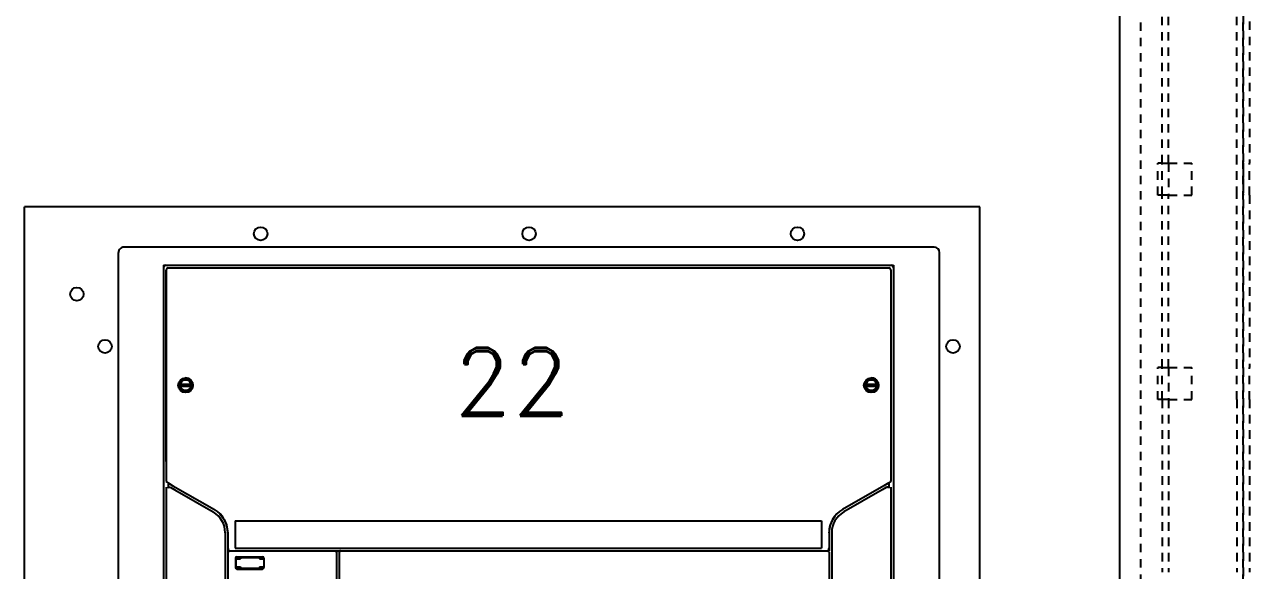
# Model space of a CAD drawing. Header units: inches. Extents: x 6 to 369, y -225 to 2.
# Drawn here: x 187.91 to 205.88, y -86.74 to -78.73 of the extents above; entities that cross this region are included whole.
import ezdxf
from ezdxf.enums import TextEntityAlignment as Align

# ---------------------------------------------------------------- set-up
doc = ezdxf.new("R2010")
doc.units = ezdxf.units.IN
doc.header["$MEASUREMENT"] = 0
for name, pattern in [('DOT2', [0.125, 0, -0.125]), ('HIDDEN2', [0.1875, 0.125, -0.0625]), ('PHANTOM2', [1.25, 0.625, -0.125, 0.125, -0.125, 0.125, -0.125])]:
    doc.linetypes.add(name, pattern=pattern)
for name, color, linetype in [('Cabinet', 253, 'HIDDEN2'), ('CB_E1-E2-3P', 10, 'Continuous'), ('CB_E3_W_HR_3P', 10, 'Continuous'), ('CB_E3_W_HR_3P_DOOR_CUTOUT_FLUSH&EXTENDED_NO-FLANGE', 255, 'Continuous'), ('CB_E3_W_HR_3P_DOOR_CUTOUT_FLUSH_FLANGED', 2, 'Continuous'), ('D', 3, 'Continuous')]:
    doc.layers.add(name, color=color, linetype=linetype)
doc.styles.add('ROMAND', font='ROMAND.shx')

# ---------------------------------------------------------------- blocks, each defined once
blk = doc.blocks.new('A$C065B1C50')
at = {"layer": 'CB_E3_W_HR_3P'}
for centre in [(3.465, 15.512), (7.402, 15.512), (11.339, 15.512), (0.768, 14.626), (1.181, 13.858), (13.622, 13.858), (1.181, 9.921), (13.622, 9.921), (1.181, 5.984), (13.622, 5.984), (1.181, 2.047), (13.622, 2.047), (0.768, 1.28), (4.449, 0.394), (10.354, 0.394)]:
    blk.add_circle(centre, 0.0984, dxfattribs=at)
at = {"layer": 'CB_E3_W_HR_3P_DOOR_CUTOUT_FLUSH&EXTENDED_NO-FLANGE'}
for p, q in [((13.346, 15.315), (1.457, 15.315)), ((1.378, 0.669), (1.378, 15.236)), ((13.425, 0.669), (13.425, 15.236)), ((13.346, 0.591), (1.457, 0.591))]:
    blk.add_line(p, q, dxfattribs=at)
for centre, start, end in [((1.457, 15.236), 89.9998, 180.0002), ((13.346, 15.236), 0, 90), ((1.457, 0.669), 179.9998, 270.0002), ((13.346, 0.669), 269.9998, 0.0002)]:
    blk.add_arc(centre, 0.0787, start, end, dxfattribs=at)
at = {"layer": 'CB_E3_W_HR_3P_DOOR_CUTOUT_FLUSH_FLANGED'}
for p, q in [((0, 0), (0, 15.906)), ((14.016, 15.906), (0, 15.906)), ((14.016, 0), (14.016, 15.906)), ((14.016, 0), (0, 0))]:
    blk.add_line(p, q, dxfattribs=at)
blk = doc.blocks.new('A$C7897306D')
at = {"layer": 'Cabinet', "linetype": 'DOT2'}
blk.add_blockref('A$C065B1C50', (0, 0), dxfattribs=at)
blk = doc.blocks.new('A$C5A7909A9')
at = {"layer": 'Cabinet', "linetype": 'HIDDEN2'}
for p, q in [((0, 0), (0, 90)), ((0.094, 23.765), (0.094, 21.234)), ((0, 21.234), (0, 20.765)), ((0.094, 20.765), (0.094, 21.234)), ((0.094, 20.765), (0.094, 18.234)), ((0, 18.234), (0, 17.765)), ((0.094, 17.765), (0.094, 18.234)), ((0.094, 17.765), (0.094, 15.234))]:
    blk.add_line(p, q, dxfattribs=at)
blk = doc.blocks.new('A$C11D33752')
at = {"layer": 'Cabinet', "linetype": 'HIDDEN2'}
for p, q in [((57.882, 0), (57.882, 90)), ((59.382, 90), (59.382, 0)), ((58.195, 21.234), (58.195, 23.765)), ((58.289, 21.234), (58.289, 23.765)), ((59.289, 21.234), (59.289, 23.765)), ((58.132, 20.765), (58.132, 21.234)), ((58.195, 21.234), (58.132, 21.234)), ((58.195, 20.765), (58.195, 21.234)), ((58.195, 21.234), (58.289, 21.234)), ((58.289, 21.234), (58.632, 21.234)), ((58.289, 21.234), (58.289, 20.765)), ((58.632, 20.765), (58.632, 21.234)), ((59.289, 20.765), (59.289, 21.234)), ((59.382, 21.234), (59.382, 20.765)), ((58.195, 20.765), (58.132, 20.765)), ((58.289, 20.765), (58.195, 20.765)), ((58.195, 18.234), (58.195, 20.765)), ((58.289, 20.765), (58.632, 20.765)), ((58.289, 18.234), (58.289, 20.765)), ((59.289, 18.234), (59.289, 20.765)), ((58.132, 17.765), (58.132, 18.234)), ((58.195, 18.234), (58.132, 18.234)), ((58.195, 18.234), (58.289, 18.234)), ((58.195, 17.765), (58.195, 18.234)), ((58.289, 18.234), (58.632, 18.234)), ((58.289, 18.234), (58.289, 17.765)), ((58.632, 17.765), (58.632, 18.234)), ((59.289, 17.765), (59.289, 18.234)), ((59.382, 18.234), (59.382, 17.765)), ((58.195, 17.765), (58.132, 17.765)), ((58.289, 17.765), (58.195, 17.765)), ((58.195, 17.765), (58.195, 15.234)), ((58.289, 17.765), (58.632, 17.765)), ((58.289, 17.765), (58.289, 15.234)), ((59.289, 17.765), (59.289, 15.234))]:
    blk.add_line(p, q, dxfattribs=at)

msp = doc.modelspace()

# ---------------------------------------------------------------- linework, layer by layer
at = {"layer": 'CB_E1-E2-3P', "color": 7}
for p, q in [((189.94682, -82.2609), (190.28147, -82.2609)), ((189.94682, -82.2609), (189.94682, -96.43413)), ((189.94683, -82.29239), (189.94683, -96.40264)), ((189.97831, -82.2609), (190.28147, -82.2609)), ((190.01404, -82.30163), (190.01581, -82.30163)), ((190.01477, -82.30027), (190.10005, -82.30027)), ((190.10005, -82.30027), (200.50226, -82.30027)), ((190.28147, -82.2609), (200.32084, -82.2609)), ((190.28147, -82.2609), (200.32084, -82.2609)), ((200.32084, -82.2609), (200.65549, -82.2609)), ((200.32084, -82.2609), (200.624, -82.2609)), ((200.50226, -82.30027), (200.58755, -82.30027)), ((200.58663, -82.30163), (200.58827, -82.30163)), ((200.65549, -82.2609), (200.65549, -96.43413)), ((200.65549, -82.29239), (200.65549, -96.40264)), ((189.98317, -82.33248), (189.98317, -85.14184)), ((189.9862, -82.32783), (189.98721, -82.32783)), ((189.9862, -82.32783), (189.9862, -85.42298)), ((200.6151, -82.32783), (200.61612, -82.32783)), ((200.61612, -82.32783), (200.61612, -85.42298)), ((200.61915, -82.33248), (200.61915, -85.43715)), ((190.16758, -84.00697), (190.37568, -84.00697)), ((190.16758, -84.03846), (190.37568, -84.03846)), ((190.17269, -84.06208), (190.17421, -84.06208)), ((190.19463, -84.09161), (190.19575, -84.09161)), ((190.3475, -83.95382), (190.34883, -83.95382)), ((190.36904, -83.98334), (190.3709, -83.98334)), ((200.22663, -84.00697), (200.43473, -84.00697)), ((200.22663, -84.03846), (200.43473, -84.03846)), ((200.23175, -84.06208), (200.2329, -84.06208)), ((200.25368, -84.09161), (200.25413, -84.09161)), ((200.40656, -84.09161), (200.40676, -84.09161)), ((200.40724, -83.95382), (200.40778, -83.95382)), ((200.4281, -84.06208), (200.4287, -84.06208)), ((200.42847, -83.98334), (200.42965, -83.98334)), ((189.9828, -85.43693), (189.98397, -85.43761)), ((189.98397, -85.43761), (190.01402, -85.45496)), ((189.9862, -85.42298), (189.98721, -85.42357)), ((189.9862, -85.51764), (189.9862, -87.02469)), ((190.01402, -85.45496), (190.01402, -85.53162)), ((190.01402, -85.45496), (190.04579, -85.4733)), ((190.01402, -85.45496), (190.08627, -85.49667)), ((190.05283, -85.52283), (190.1119, -85.55693)), ((190.08627, -85.49667), (190.69486, -85.84804)), ((200.51604, -85.49667), (199.90746, -85.84804)), ((200.54948, -85.52283), (200.49041, -85.55693)), ((200.58829, -85.45496), (200.51604, -85.49667)), ((200.58829, -85.45496), (200.55672, -85.47319)), ((200.61834, -85.43761), (200.58829, -85.45496)), ((200.58829, -85.45496), (200.58829, -85.53162)), ((200.61612, -85.42298), (200.6151, -85.42357)), ((200.61612, -85.51764), (200.61612, -94.31304)), ((200.61952, -85.43693), (200.61834, -85.43761)), ((190.1119, -85.55693), (190.67517, -85.88214)), ((200.49041, -85.55693), (199.92714, -85.88214)), ((190.99997, -86.01287), (190.99997, -86.41445)), ((190.99997, -86.01287), (199.60234, -86.01287)), ((199.60234, -86.01287), (199.60234, -86.41445)), ((190.85234, -86.189), (190.85234, -87.02469)), ((190.89171, -86.18899), (190.89171, -86.41445)), ((199.71061, -86.18899), (199.7106, -86.41445)), ((199.74997, -86.189), (199.74997, -94.31799)), ((190.89171, -86.41445), (190.89171, -86.45382)), ((190.99997, -86.41445), (199.60234, -86.41445)), ((199.7106, -86.41445), (199.7106, -86.45382)), ((190.89171, -86.45382), (190.89171, -86.4735)), ((190.89171, -86.45382), (190.91139, -86.45382)), ((190.89171, -86.4735), (190.89171, -87.02468)), ((190.90131, -86.45958), (190.89653, -86.4735)), ((190.91139, -86.45382), (190.90131, -86.45958)), ((190.91139, -86.45382), (192.46651, -86.45382)), ((191.0049, -86.56209), (191.0049, -86.69988)), ((191.00982, -86.55717), (191.00982, -86.70481)), ((191.00982, -86.57193), (191.07871, -86.57193)), ((191.01474, -86.55225), (191.40844, -86.55225)), ((191.02458, -86.5424), (191.3986, -86.5424)), ((191.07871, -86.55225), (191.07871, -86.57193)), ((191.35431, -86.55225), (191.35431, -86.57193)), ((191.35431, -86.57193), (191.41828, -86.57193)), ((191.41828, -86.56209), (191.41828, -86.69988)), ((192.46651, -86.45382), (192.54525, -86.45382)), ((192.46651, -86.45382), (192.4762, -86.45958)), ((192.4762, -86.45958), (192.47895, -86.4735)), ((192.4862, -86.45382), (192.4862, -86.4735)), ((192.4862, -86.45382), (192.54525, -86.45382)), ((192.4862, -86.4735), (192.4862, -87.02468)), ((192.53118, -86.46376), (192.52557, -86.4735)), ((192.52557, -86.4735), (192.52557, -87.01288)), ((192.54479, -86.46057), (192.53118, -86.46376)), ((192.54525, -86.45382), (199.69092, -86.45382)), ((194.23782, -86.45382), (194.26039, -86.45382)), ((196.34193, -86.45382), (196.3645, -86.45382)), ((198.42291, -86.45382), (198.49057, -86.45382)), ((199.69092, -86.45382), (199.701, -86.45958)), ((199.69092, -86.45382), (199.7106, -86.45382)), ((199.701, -86.45958), (199.70454, -86.4735)), ((199.7106, -86.4735), (199.7106, -87.01288)), ((191.00982, -86.69004), (191.07871, -86.69004)), ((191.01473, -86.70972), (191.40844, -86.70972)), ((191.02458, -86.71957), (191.3986, -86.71957)), ((191.07871, -86.69004), (191.07871, -86.70972)), ((191.35431, -86.69004), (191.41828, -86.69004)), ((191.35431, -86.69004), (191.35431, -86.70972))]:
    msp.add_line(p, q, dxfattribs=at)
for points in [[(189.97831, -82.2609), (189.95605, -82.27013), (189.94683, -82.29239)], [(190.01477, -82.30027), (189.99528, -82.30835), (189.98721, -82.32783)], [(200.6151, -82.32783), (200.60703, -82.30835), (200.58755, -82.30027)], [(200.65549, -82.29239), (200.64626, -82.27013), (200.624, -82.2609)], [(189.98721, -85.42357), (190.00099, -85.44744)], [(190.01402, -85.53162), (190.02111, -85.51907), (190.03963, -85.51735), (190.05283, -85.52283)], [(200.5883, -85.53162), (200.5812, -85.51907), (200.56269, -85.51735), (200.54948, -85.52283)], [(200.60132, -85.44744), (200.6151, -85.42357)], [(190.77567, -85.91134), (190.83671, -85.99339), (190.87246, -86.07094), (190.89171, -86.18899)], [(199.71061, -86.18898), (199.7301, -86.07097), (199.77003, -85.98709), (199.80169, -85.93945)]]:
    msp.add_lwpolyline(points, dxfattribs=at)
for centre, radius in [((190.27162, -84.02272), 0.10827), ((190.27163, -84.02271), 0.10827), ((200.33068, -84.02272), 0.10827), ((200.33068, -84.02271), 0.10827), ((190.27163, -84.02272), 0.07874), ((200.33068, -84.02272), 0.07874)]:
    msp.add_circle(centre, radius, dxfattribs=at)
for centre, radius, start, end in [((190.27163, -84.02272), 0.10827, 356.149952, 90), ((200.33068, -84.02272), 0.10827, 308.156592, 90), ((190.27163, -84.02272), 0.08858, 10.240931, 169.759069), ((190.27163, -84.02272), 0.08858, 190.239122, 349.760878), ((200.33068, -84.02272), 0.08858, 10.240932, 169.759068), ((200.33068, -84.02272), 0.08858, 190.239121, 349.760879), ((190.498, -86.189), 0.35433, 0.000306, 59.999694), ((190.49801, -86.189), 0.3937, 0.00142, 60), ((190.49801, -86.189), 0.3937, 0.000265, 60.000161), ((200.10431, -86.189), 0.3937, 120, 179.998371), ((200.10431, -86.18899), 0.3937, 120.000055, 180.000007), ((200.10431, -86.189), 0.35433, 120.000089, 179.999911), ((190.93108, -86.41444), 0.03937, 180.006474, 269.993565), ((199.67123, -86.41444), 0.03937, 270.006364, 359.993514), ((190.91139, -86.4735), 0.01969, 149.214511, 180.000561), ((191.02458, -86.56209), 0.01969, 90.000725, 179.999427), ((191.3986, -86.56209), 0.01969, 0.000588, 89.999292), ((192.46651, -86.4735), 0.01969, 0, 40.296039), ((192.54525, -86.4735), 0.01969, 160.020005, 179.999624), ((192.54525, -86.4735), 0.01969, 90.001535, 136.009886), ((199.69092, -86.4735), 0.01969, 0, 35.137428), ((191.02458, -86.69988), 0.01969, 180.000573, 269.999275), ((191.3986, -86.69988), 0.01969, 270.000016, 359.999412)]:
    msp.add_arc(centre, radius, start, end, dxfattribs=at)
at = {"layer": 'D', "color": 7}
msp.add_line((203.97303, -12.62335), (203.97303, -101.37568), dxfattribs=at)

# ---------------------------------------------------------------- block references
for name, p in [('A$C11D33752', (146.40307, -101.99835)), ('A$C5A7909A9', (205.78553, -101.99835))]:
    msp.add_blockref(name, p, dxfattribs=at)
at = {"layer": 'D', "color": 7, "linetype": 'PHANTOM2'}
msp.add_blockref('A$C7897306D', (187.90801, -97.31094), dxfattribs=at)

# ---------------------------------------------------------------- texts
at = {"layer": 'D', "color": 7, "style": 'ROMAND'}
msp.add_text('22', height=1, dxfattribs=at).set_placement((195.05078, -84.47388), align=Align.CENTER)

doc.saveas('drawing.dxf')
